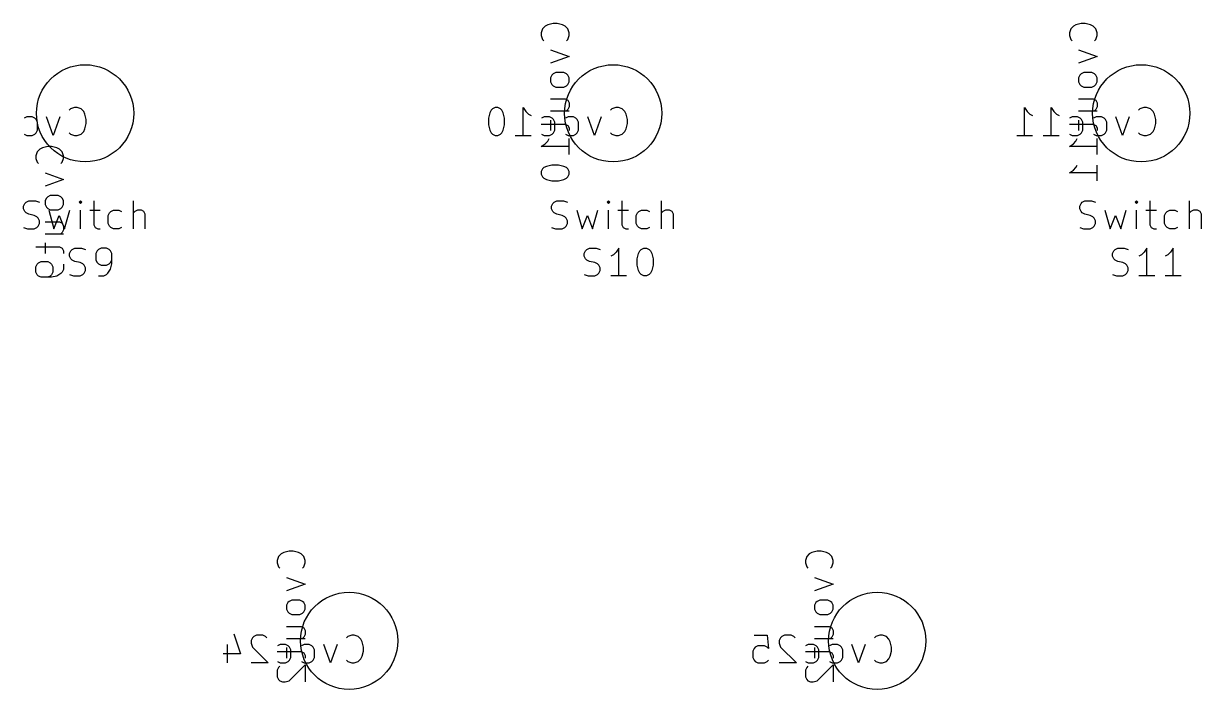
# Model space of a CAD drawing. Extents: x -8 to 301, y -173 to 11.
# Drawn here: x 168.79 to 211.17, y -25.25 to -1.27 of the extents above; entities that cross this region are included whole.
import ezdxf

# ---------------------------------------------------------------- set-up
doc = ezdxf.new("R2010")
doc.units = 0
doc.layers.add('BLACK', color=7, linetype='CONTINUOUS')

msp = doc.modelspace()

# ---------------------------------------------------------------- linework, layer by layer
at = {"layer": 'BLACK', "linetype": 'CONTINUOUS'}
for p, q in [((187.84339, -1.266665), (187.652914, -1.314284)), ((187.986247, -1.266665), (187.84339, -1.266665)), ((188.176723, -1.314284), (187.986247, -1.266665)), ((206.84339, -1.266665), (206.652914, -1.314284)), ((206.986247, -1.266665), (206.84339, -1.266665)), ((207.176723, -1.314284), (206.986247, -1.266665)), ((187.462438, -1.457141), (187.414819, -1.599998)), ((187.414819, -1.599998), (187.414819, -1.695236)), ((187.414819, -1.695236), (187.462438, -1.838093)), ((187.557676, -1.361903), (187.462438, -1.457141)), ((187.652914, -1.314284), (187.557676, -1.361903)), ((188.271961, -1.361903), (188.176723, -1.314284)), ((188.3672, -1.457141), (188.271961, -1.361903)), ((188.414819, -1.599998), (188.3672, -1.457141)), ((188.3672, -1.838093), (188.414819, -1.695236)), ((188.414819, -1.695236), (188.414819, -1.599998)), ((206.462438, -1.457141), (206.414819, -1.599998)), ((206.414819, -1.599998), (206.414819, -1.695236)), ((206.414819, -1.695236), (206.462438, -1.838093)), ((206.557676, -1.361903), (206.462438, -1.457141)), ((206.652914, -1.314284), (206.557676, -1.361903)), ((207.271961, -1.361903), (207.176723, -1.314284)), ((207.3672, -1.457141), (207.271961, -1.361903)), ((207.414819, -1.599998), (207.3672, -1.457141)), ((207.3672, -1.838093), (207.414819, -1.695236)), ((207.414819, -1.695236), (207.414819, -1.599998)), ((187.462438, -1.838093), (187.510057, -1.885712)), ((188.31958, -1.885712), (188.3672, -1.838093)), ((206.462438, -1.838093), (206.510057, -1.885712)), ((207.31958, -1.885712), (207.3672, -1.838093)), ((187.748152, -2.219046), (188.414819, -2.457141)), ((188.414819, -2.457141), (187.748152, -2.695236)), ((206.748152, -2.219046), (207.414819, -2.457141)), ((207.414819, -2.457141), (206.748152, -2.695236)), ((187.795771, -3.123808), (187.748152, -3.219046)), ((187.748152, -3.219046), (187.748152, -3.361903)), ((187.748152, -3.361903), (187.795771, -3.457141)), ((187.84339, -3.076189), (187.795771, -3.123808)), ((187.938628, -3.02857), (187.84339, -3.076189)), ((188.224342, -3.02857), (187.938628, -3.02857)), ((188.31958, -3.076189), (188.224342, -3.02857)), ((188.3672, -3.123808), (188.31958, -3.076189)), ((188.414819, -3.219046), (188.3672, -3.123808)), ((188.3672, -3.457141), (188.414819, -3.361903)), ((188.414819, -3.361903), (188.414819, -3.219046)), ((206.795771, -3.123808), (206.748152, -3.219046)), ((206.748152, -3.219046), (206.748152, -3.361903)), ((206.748152, -3.361903), (206.795771, -3.457141)), ((206.84339, -3.076189), (206.795771, -3.123808)), ((206.938628, -3.02857), (206.84339, -3.076189)), ((207.224342, -3.02857), (206.938628, -3.02857)), ((207.31958, -3.076189), (207.224342, -3.02857)), ((207.3672, -3.123808), (207.31958, -3.076189)), ((207.414819, -3.219046), (207.3672, -3.123808)), ((207.3672, -3.457141), (207.414819, -3.361903)), ((207.414819, -3.361903), (207.414819, -3.219046)), ((187.795771, -3.457141), (187.84339, -3.50476)), ((187.84339, -3.50476), (187.938628, -3.552379)), ((187.938628, -3.552379), (188.224342, -3.552379)), ((188.224342, -3.552379), (188.31958, -3.50476)), ((188.31958, -3.50476), (188.3672, -3.457141)), ((206.795771, -3.457141), (206.84339, -3.50476)), ((206.84339, -3.50476), (206.938628, -3.552379)), ((206.938628, -3.552379), (207.224342, -3.552379)), ((207.224342, -3.552379), (207.31958, -3.50476)), ((207.31958, -3.50476), (207.3672, -3.457141)), ((187.748152, -3.980951), (188.271961, -3.980951)), ((188.271961, -3.980951), (188.3672, -4.02857)), ((188.3672, -4.02857), (188.414819, -4.123808)), ((188.414819, -4.123808), (188.414819, -4.266665)), ((206.748152, -3.980951), (207.271961, -3.980951)), ((207.271961, -3.980951), (207.3672, -4.02857)), ((207.3672, -4.02857), (207.414819, -4.123808)), ((207.414819, -4.123808), (207.414819, -4.266665)), ((168.900952, -4.628152), (168.805714, -4.675771)), ((169.091428, -4.628152), (168.900952, -4.628152)), ((169.186666, -4.675771), (169.091428, -4.628152)), ((169.853333, -5.294819), (169.615238, -4.628152)), ((170.091428, -4.628152), (169.853333, -5.294819)), ((170.472381, -4.342438), (170.424762, -4.390057)), ((170.615238, -4.294819), (170.472381, -4.342438)), ((170.710476, -4.294819), (170.615238, -4.294819)), ((170.853333, -4.342438), (170.710476, -4.294819)), ((170.948571, -4.437676), (170.853333, -4.342438)), ((170.99619, -4.532914), (170.948571, -4.437676)), ((171.043809, -4.72339), (170.99619, -4.532914)), ((185.567618, -4.485295), (185.519999, -4.675771)), ((185.615237, -4.390057), (185.567618, -4.485295)), ((185.662856, -4.342438), (185.615237, -4.390057)), ((185.758094, -4.294819), (185.662856, -4.342438)), ((185.853332, -4.294819), (185.758094, -4.294819)), ((185.94857, -4.342438), (185.853332, -4.294819)), ((185.996189, -4.390057), (185.94857, -4.342438)), ((186.043808, -4.485295), (185.996189, -4.390057)), ((186.091427, -4.675771), (186.043808, -4.485295)), ((186.758094, -5.294819), (186.758094, -4.294819)), ((186.758094, -4.294819), (186.853332, -4.437676)), ((186.853332, -4.437676), (186.94857, -4.532914)), ((186.94857, -4.532914), (187.043808, -4.580533)), ((187.519999, -4.628152), (187.424761, -4.675771)), ((187.710475, -4.628152), (187.519999, -4.628152)), ((187.805713, -4.675771), (187.710475, -4.628152)), ((187.748152, -4.409522), (188.414819, -4.409522)), ((188.377142, -4.628152), (188.281904, -4.675771)), ((188.3672, -4.361903), (188.31958, -4.409522)), ((188.414819, -4.266665), (188.3672, -4.361903)), ((188.567618, -4.628152), (188.377142, -4.628152)), ((188.662856, -4.675771), (188.567618, -4.628152)), ((189.329523, -5.294819), (189.091428, -4.628152)), ((189.567618, -4.628152), (189.329523, -5.294819)), ((189.948571, -4.342438), (189.900952, -4.390057)), ((190.091428, -4.294819), (189.948571, -4.342438)), ((190.186666, -4.294819), (190.091428, -4.294819)), ((190.329523, -4.342438), (190.186666, -4.294819)), ((190.424761, -4.437676), (190.329523, -4.342438)), ((190.47238, -4.532914), (190.424761, -4.437676)), ((190.519999, -4.72339), (190.47238, -4.532914)), ((204.805713, -5.294819), (204.805713, -4.294819)), ((204.805713, -4.294819), (204.900951, -4.437676)), ((204.900951, -4.437676), (204.996189, -4.532914)), ((204.996189, -4.532914), (205.091427, -4.580533)), ((205.758094, -5.294819), (205.758094, -4.294819)), ((205.758094, -4.294819), (205.853332, -4.437676)), ((205.853332, -4.437676), (205.94857, -4.532914)), ((205.94857, -4.532914), (206.043808, -4.580533)), ((206.519999, -4.628152), (206.424761, -4.675771)), ((206.710475, -4.628152), (206.519999, -4.628152)), ((206.805713, -4.675771), (206.710475, -4.628152)), ((206.748152, -4.409522), (207.414819, -4.409522)), ((207.377142, -4.628152), (207.281904, -4.675771)), ((207.3672, -4.361903), (207.31958, -4.409522)), ((207.414819, -4.266665), (207.3672, -4.361903)), ((207.567618, -4.628152), (207.377142, -4.628152)), ((207.662856, -4.675771), (207.567618, -4.628152)), ((208.329523, -5.294819), (208.091428, -4.628152)), ((208.567618, -4.628152), (208.329523, -5.294819)), ((208.948571, -4.342438), (208.900952, -4.390057)), ((209.091428, -4.294819), (208.948571, -4.342438)), ((209.186666, -4.294819), (209.091428, -4.294819)), ((209.329523, -4.342438), (209.186666, -4.294819)), ((209.424761, -4.437676), (209.329523, -4.342438)), ((209.47238, -4.532914), (209.424761, -4.437676)), ((209.519999, -4.72339), (209.47238, -4.532914)), ((169.234285, -4.72339), (169.186666, -4.675771)), ((169.281904, -4.818628), (169.234285, -4.72339)), ((169.281904, -5.104342), (169.281904, -4.818628)), ((170.948571, -5.151961), (170.99619, -5.056723)), ((170.99619, -5.056723), (171.043809, -4.866247)), ((171.043809, -4.866247), (171.043809, -4.72339)), ((185.519999, -4.675771), (185.519999, -4.913866)), ((185.519999, -4.913866), (185.567618, -5.104342)), ((186.043808, -5.104342), (186.091427, -4.913866)), ((186.091427, -4.913866), (186.091427, -4.675771)), ((187.414819, -4.885713), (188.271961, -4.885713)), ((187.748152, -4.742856), (187.748152, -5.123808)), ((187.853332, -4.72339), (187.805713, -4.675771)), ((187.900951, -4.818628), (187.853332, -4.72339)), ((187.900951, -5.104342), (187.900951, -4.818628)), ((188.271961, -4.885713), (188.3672, -4.933332)), ((188.3672, -4.933332), (188.414819, -5.02857)), ((188.414819, -5.02857), (188.414819, -5.123808)), ((188.710475, -4.72339), (188.662856, -4.675771)), ((188.758094, -4.818628), (188.710475, -4.72339)), ((188.758094, -5.104342), (188.758094, -4.818628)), ((190.424761, -5.151961), (190.47238, -5.056723)), ((190.47238, -5.056723), (190.519999, -4.866247)), ((190.519999, -4.866247), (190.519999, -4.72339)), ((206.414819, -4.885713), (207.271961, -4.885713)), ((206.748152, -4.742856), (206.748152, -5.123808)), ((206.853332, -4.72339), (206.805713, -4.675771)), ((206.900951, -4.818628), (206.853332, -4.72339)), ((206.900951, -5.104342), (206.900951, -4.818628)), ((207.271961, -4.885713), (207.3672, -4.933332)), ((207.3672, -4.933332), (207.414819, -5.02857)), ((207.414819, -5.02857), (207.414819, -5.123808)), ((207.710475, -4.72339), (207.662856, -4.675771)), ((207.758094, -4.818628), (207.710475, -4.72339)), ((207.758094, -5.104342), (207.758094, -4.818628)), ((209.424761, -5.151961), (209.47238, -5.056723)), ((209.47238, -5.056723), (209.519999, -4.866247)), ((209.519999, -4.866247), (209.519999, -4.72339)), ((168.805714, -5.2472), (168.900952, -5.294819)), ((168.900952, -5.294819), (169.091428, -5.294819)), ((169.091428, -5.294819), (169.186666, -5.2472)), ((169.186666, -5.2472), (169.234285, -5.19958)), ((169.234285, -5.19958), (169.281904, -5.104342)), ((170.424762, -5.19958), (170.472381, -5.2472)), ((170.472381, -5.2472), (170.615238, -5.294819)), ((170.615238, -5.294819), (170.710476, -5.294819)), ((170.710476, -5.294819), (170.853333, -5.2472)), ((170.853333, -5.2472), (170.948571, -5.151961)), ((185.567618, -5.104342), (185.615237, -5.19958)), ((185.615237, -5.19958), (185.662856, -5.2472)), ((185.662856, -5.2472), (185.758094, -5.294819)), ((185.758094, -5.294819), (185.853332, -5.294819)), ((185.853332, -5.294819), (185.94857, -5.2472)), ((185.94857, -5.2472), (185.996189, -5.19958)), ((185.996189, -5.19958), (186.043808, -5.104342)), ((186.47238, -5.294819), (187.043808, -5.294819)), ((187.424761, -5.2472), (187.519999, -5.294819)), ((187.519999, -5.294819), (187.710475, -5.294819)), ((187.557676, -5.599999), (187.652914, -5.504761)), ((187.652914, -5.504761), (187.700533, -5.409523)), ((187.710475, -5.294819), (187.805713, -5.2472)), ((187.805713, -5.2472), (187.853332, -5.19958)), ((187.853332, -5.19958), (187.900951, -5.104342)), ((188.281904, -5.2472), (188.377142, -5.294819)), ((188.377142, -5.294819), (188.567618, -5.294819)), ((188.414819, -5.980951), (188.414819, -5.409523)), ((188.567618, -5.294819), (188.662856, -5.2472)), ((188.662856, -5.2472), (188.710475, -5.19958)), ((188.710475, -5.19958), (188.758094, -5.104342)), ((189.900952, -5.19958), (189.948571, -5.2472)), ((189.948571, -5.2472), (190.091428, -5.294819)), ((190.091428, -5.294819), (190.186666, -5.294819)), ((190.186666, -5.294819), (190.329523, -5.2472)), ((190.329523, -5.2472), (190.424761, -5.151961)), ((204.519999, -5.294819), (205.091427, -5.294819)), ((205.47238, -5.294819), (206.043808, -5.294819)), ((206.424761, -5.2472), (206.519999, -5.294819)), ((206.519999, -5.294819), (206.710475, -5.294819)), ((206.557676, -5.599999), (206.652914, -5.504761)), ((206.652914, -5.504761), (206.700533, -5.409523)), ((206.710475, -5.294819), (206.805713, -5.2472)), ((206.805713, -5.2472), (206.853332, -5.19958)), ((206.853332, -5.19958), (206.900951, -5.104342)), ((207.281904, -5.2472), (207.377142, -5.294819)), ((207.377142, -5.294819), (207.567618, -5.294819)), ((207.414819, -5.980951), (207.414819, -5.409523)), ((207.567618, -5.294819), (207.662856, -5.2472)), ((207.662856, -5.2472), (207.710475, -5.19958)), ((207.710475, -5.19958), (207.758094, -5.104342)), ((208.900952, -5.19958), (208.948571, -5.2472)), ((208.948571, -5.2472), (209.091428, -5.294819)), ((209.091428, -5.294819), (209.186666, -5.294819)), ((209.186666, -5.294819), (209.329523, -5.2472)), ((209.329523, -5.2472), (209.424761, -5.151961)), ((169.272438, -5.883332), (169.224819, -6.026189)), ((169.367676, -5.788094), (169.272438, -5.883332)), ((169.462914, -5.740475), (169.367676, -5.788094)), ((169.65339, -5.692856), (169.462914, -5.740475)), ((169.796247, -5.692856), (169.65339, -5.692856)), ((169.986723, -5.740475), (169.796247, -5.692856)), ((170.081961, -5.788094), (169.986723, -5.740475)), ((170.1772, -5.883332), (170.081961, -5.788094)), ((170.224819, -6.026189), (170.1772, -5.883332)), ((187.414819, -5.695237), (187.557676, -5.599999)), ((188.414819, -5.695237), (187.414819, -5.695237)), ((206.414819, -5.695237), (206.557676, -5.599999)), ((207.414819, -5.695237), (206.414819, -5.695237)), ((169.224819, -6.026189), (169.224819, -6.121427)), ((169.224819, -6.121427), (169.272438, -6.264284)), ((169.272438, -6.264284), (169.320057, -6.311903)), ((170.12958, -6.311903), (170.1772, -6.264284)), ((170.1772, -6.264284), (170.224819, -6.121427)), ((170.224819, -6.121427), (170.224819, -6.026189)), ((169.558152, -6.645237), (170.224819, -6.883332)), ((187.462438, -6.504761), (187.414819, -6.599999)), ((187.414819, -6.599999), (187.414819, -6.695237)), ((187.414819, -6.695237), (187.462438, -6.790475)), ((187.510057, -6.457142), (187.462438, -6.504761)), ((187.605295, -6.409523), (187.510057, -6.457142)), ((187.795771, -6.361904), (187.605295, -6.409523)), ((188.033866, -6.361904), (187.795771, -6.361904)), ((188.224342, -6.409523), (188.033866, -6.361904)), ((188.31958, -6.457142), (188.224342, -6.409523)), ((188.3672, -6.504761), (188.31958, -6.457142)), ((188.414819, -6.599999), (188.3672, -6.504761)), ((188.3672, -6.790475), (188.414819, -6.695237)), ((188.414819, -6.695237), (188.414819, -6.599999)), ((206.414819, -6.647618), (206.557676, -6.55238)), ((207.414819, -6.647618), (206.414819, -6.647618)), ((206.557676, -6.55238), (206.652914, -6.457142)), ((206.652914, -6.457142), (206.700533, -6.361904)), ((207.414819, -6.933332), (207.414819, -6.361904)), ((170.224819, -6.883332), (169.558152, -7.121427)), ((187.462438, -6.790475), (187.510057, -6.838094)), ((187.510057, -6.838094), (187.605295, -6.885713)), ((187.605295, -6.885713), (187.795771, -6.933332)), ((187.795771, -6.933332), (188.033866, -6.933332)), ((188.033866, -6.933332), (188.224342, -6.885713)), ((188.224342, -6.885713), (188.31958, -6.838094)), ((188.31958, -6.838094), (188.3672, -6.790475)), ((169.605771, -7.549999), (169.558152, -7.645237)), ((169.65339, -7.50238), (169.605771, -7.549999)), ((169.748628, -7.454761), (169.65339, -7.50238)), ((170.034342, -7.454761), (169.748628, -7.454761)), ((170.12958, -7.50238), (170.034342, -7.454761)), ((170.1772, -7.549999), (170.12958, -7.50238)), ((170.224819, -7.645237), (170.1772, -7.549999)), ((168.785714, -7.845295), (168.833333, -7.750057)), ((168.785714, -7.940533), (168.785714, -7.845295)), ((168.833333, -8.035771), (168.785714, -7.940533)), ((168.833333, -7.750057), (168.880952, -7.702438)), ((168.880952, -8.08339), (168.833333, -8.035771)), ((168.880952, -7.702438), (168.97619, -7.654819)), ((168.97619, -7.654819), (169.214285, -7.654819)), ((169.214285, -7.654819), (169.357142, -7.702438)), ((169.558152, -7.645237), (169.558152, -7.788094)), ((169.558152, -7.788094), (169.605771, -7.883332)), ((169.605771, -7.883332), (169.65339, -7.930951)), ((169.65339, -7.930951), (169.748628, -7.97857)), ((169.690476, -7.988152), (169.880952, -8.654819)), ((169.748628, -7.97857), (170.034342, -7.97857)), ((170.034342, -7.97857), (170.12958, -7.930951)), ((170.12958, -7.930951), (170.1772, -7.883332)), ((170.1772, -7.883332), (170.224819, -7.788094)), ((170.224819, -7.788094), (170.224819, -7.645237)), ((170.261904, -8.654819), (170.45238, -7.988152)), ((170.833333, -7.654819), (170.785714, -7.702438)), ((170.785714, -7.702438), (170.833333, -7.750057)), ((170.880952, -7.702438), (170.833333, -7.654819)), ((170.833333, -7.654819), (170.833333, -7.750057)), ((170.833333, -7.750057), (170.880952, -7.702438)), ((170.833333, -8.654819), (170.833333, -7.988152)), ((171.166666, -7.988152), (171.547618, -7.988152)), ((171.309523, -7.654819), (171.309523, -8.511961)), ((171.880952, -8.08339), (171.928571, -8.035771)), ((171.928571, -8.035771), (172.023809, -7.988152)), ((172.023809, -7.988152), (172.214285, -7.988152)), ((172.214285, -7.988152), (172.309523, -8.035771)), ((172.738095, -8.654819), (172.738095, -7.654819)), ((172.785714, -8.035771), (172.738095, -8.08339)), ((172.880952, -7.988152), (172.785714, -8.035771)), ((173.023809, -7.988152), (172.880952, -7.988152)), ((173.119047, -8.035771), (173.023809, -7.988152)), ((173.166666, -8.131009), (173.119047, -8.035771)), ((187.785714, -7.845295), (187.833333, -7.750057)), ((187.785714, -7.940533), (187.785714, -7.845295)), ((187.833333, -8.035771), (187.785714, -7.940533)), ((187.833333, -7.750057), (187.880952, -7.702438)), ((187.880952, -8.08339), (187.833333, -8.035771)), ((187.880952, -7.702438), (187.97619, -7.654819)), ((187.97619, -7.654819), (188.214285, -7.654819)), ((188.214285, -7.654819), (188.357142, -7.702438)), ((188.690476, -7.988152), (188.880952, -8.654819)), ((189.261904, -8.654819), (189.45238, -7.988152)), ((189.833333, -7.654819), (189.785714, -7.702438)), ((189.785714, -7.702438), (189.833333, -7.750057)), ((189.880952, -7.702438), (189.833333, -7.654819)), ((189.833333, -7.654819), (189.833333, -7.750057)), ((189.833333, -7.750057), (189.880952, -7.702438)), ((189.833333, -8.654819), (189.833333, -7.988152)), ((190.166666, -7.988152), (190.547618, -7.988152)), ((190.309523, -7.654819), (190.309523, -8.511961)), ((190.880952, -8.08339), (190.928571, -8.035771)), ((190.928571, -8.035771), (191.023809, -7.988152)), ((191.023809, -7.988152), (191.214285, -7.988152)), ((191.214285, -7.988152), (191.309523, -8.035771)), ((191.738095, -8.654819), (191.738095, -7.654819)), ((191.785714, -8.035771), (191.738095, -8.08339)), ((191.880952, -7.988152), (191.785714, -8.035771)), ((192.023809, -7.988152), (191.880952, -7.988152)), ((192.119047, -8.035771), (192.023809, -7.988152)), ((192.166666, -8.131009), (192.119047, -8.035771)), ((206.785714, -7.845295), (206.833333, -7.750057)), ((206.785714, -7.940533), (206.785714, -7.845295)), ((206.833333, -8.035771), (206.785714, -7.940533)), ((206.833333, -7.750057), (206.880952, -7.702438)), ((206.880952, -8.08339), (206.833333, -8.035771)), ((206.880952, -7.702438), (206.97619, -7.654819)), ((206.97619, -7.654819), (207.214285, -7.654819)), ((207.214285, -7.654819), (207.357142, -7.702438)), ((207.690476, -7.988152), (207.880952, -8.654819)), ((208.261904, -8.654819), (208.45238, -7.988152)), ((208.833333, -7.654819), (208.785714, -7.702438)), ((208.785714, -7.702438), (208.833333, -7.750057)), ((208.880952, -7.702438), (208.833333, -7.654819)), ((208.833333, -7.654819), (208.833333, -7.750057)), ((208.833333, -7.750057), (208.880952, -7.702438)), ((208.833333, -8.654819), (208.833333, -7.988152)), ((209.166666, -7.988152), (209.547618, -7.988152)), ((209.309523, -7.654819), (209.309523, -8.511961)), ((209.880952, -8.08339), (209.928571, -8.035771)), ((209.928571, -8.035771), (210.023809, -7.988152)), ((210.023809, -7.988152), (210.214285, -7.988152)), ((210.214285, -7.988152), (210.309523, -8.035771)), ((210.738095, -8.654819), (210.738095, -7.654819)), ((210.785714, -8.035771), (210.738095, -8.08339)), ((210.880952, -7.988152), (210.785714, -8.035771)), ((211.023809, -7.988152), (210.880952, -7.988152)), ((211.119047, -8.035771), (211.023809, -7.988152)), ((211.166666, -8.131009), (211.119047, -8.035771)), ((168.97619, -8.131009), (168.880952, -8.08339)), ((169.166666, -8.178628), (168.97619, -8.131009)), ((169.261904, -8.226247), (169.166666, -8.178628)), ((169.309523, -8.273866), (169.261904, -8.226247)), ((169.357142, -8.369104), (169.309523, -8.273866)), ((169.309523, -8.55958), (169.357142, -8.464342)), ((169.357142, -8.464342), (169.357142, -8.369104)), ((169.558152, -8.407142), (170.081961, -8.407142)), ((169.880952, -8.654819), (170.071428, -8.178628)), ((170.071428, -8.178628), (170.261904, -8.654819)), ((170.081961, -8.407142), (170.1772, -8.454761)), ((170.1772, -8.454761), (170.224819, -8.549999)), ((171.833333, -8.178628), (171.880952, -8.08339)), ((171.833333, -8.464342), (171.833333, -8.178628)), ((171.880952, -8.55958), (171.833333, -8.464342)), ((173.166666, -8.654819), (173.166666, -8.131009)), ((187.97619, -8.131009), (187.880952, -8.08339)), ((188.166666, -8.178628), (187.97619, -8.131009)), ((188.261904, -8.226247), (188.166666, -8.178628)), ((188.309523, -8.273866), (188.261904, -8.226247)), ((188.357142, -8.369104), (188.309523, -8.273866)), ((188.309523, -8.55958), (188.357142, -8.464342)), ((188.357142, -8.464342), (188.357142, -8.369104)), ((188.880952, -8.654819), (189.071428, -8.178628)), ((189.071428, -8.178628), (189.261904, -8.654819)), ((190.833333, -8.178628), (190.880952, -8.08339)), ((190.833333, -8.464342), (190.833333, -8.178628)), ((190.880952, -8.55958), (190.833333, -8.464342)), ((192.166666, -8.654819), (192.166666, -8.131009)), ((206.97619, -8.131009), (206.880952, -8.08339)), ((207.166666, -8.178628), (206.97619, -8.131009)), ((207.261904, -8.226247), (207.166666, -8.178628)), ((207.309523, -8.273866), (207.261904, -8.226247)), ((207.357142, -8.369104), (207.309523, -8.273866)), ((207.309523, -8.55958), (207.357142, -8.464342)), ((207.357142, -8.464342), (207.357142, -8.369104)), ((207.880952, -8.654819), (208.071428, -8.178628)), ((208.071428, -8.178628), (208.261904, -8.654819)), ((209.833333, -8.178628), (209.880952, -8.08339)), ((209.833333, -8.464342), (209.833333, -8.178628)), ((209.880952, -8.55958), (209.833333, -8.464342)), ((211.166666, -8.654819), (211.166666, -8.131009)), ((168.785714, -8.6072), (168.928571, -8.654819)), ((168.928571, -8.654819), (169.166666, -8.654819)), ((169.166666, -8.654819), (169.261904, -8.6072)), ((169.261904, -8.6072), (169.309523, -8.55958)), ((169.558152, -8.835713), (170.224819, -8.835713)), ((170.1772, -8.788094), (170.12958, -8.835713)), ((170.224819, -8.692856), (170.1772, -8.788094)), ((170.224819, -8.549999), (170.224819, -8.692856)), ((171.309523, -8.511961), (171.357142, -8.6072)), ((171.357142, -8.6072), (171.45238, -8.654819)), ((171.45238, -8.654819), (171.547618, -8.654819)), ((171.928571, -8.6072), (171.880952, -8.55958)), ((172.023809, -8.654819), (171.928571, -8.6072)), ((172.214285, -8.654819), (172.023809, -8.654819)), ((172.309523, -8.6072), (172.214285, -8.654819)), ((187.785714, -8.6072), (187.928571, -8.654819)), ((187.928571, -8.654819), (188.166666, -8.654819)), ((188.166666, -8.654819), (188.261904, -8.6072)), ((188.261904, -8.6072), (188.309523, -8.55958)), ((190.309523, -8.511961), (190.357142, -8.6072)), ((190.357142, -8.6072), (190.45238, -8.654819)), ((190.45238, -8.654819), (190.547618, -8.654819)), ((190.928571, -8.6072), (190.880952, -8.55958)), ((191.023809, -8.654819), (190.928571, -8.6072)), ((191.214285, -8.654819), (191.023809, -8.654819)), ((191.309523, -8.6072), (191.214285, -8.654819)), ((206.785714, -8.6072), (206.928571, -8.654819)), ((206.928571, -8.654819), (207.166666, -8.654819)), ((207.166666, -8.654819), (207.261904, -8.6072)), ((207.261904, -8.6072), (207.309523, -8.55958)), ((209.309523, -8.511961), (209.357142, -8.6072)), ((209.357142, -8.6072), (209.45238, -8.654819)), ((209.45238, -8.654819), (209.547618, -8.654819)), ((209.928571, -8.6072), (209.880952, -8.55958)), ((210.023809, -8.654819), (209.928571, -8.6072)), ((210.214285, -8.654819), (210.023809, -8.654819)), ((210.309523, -8.6072), (210.214285, -8.654819)), ((169.224819, -9.311904), (170.081961, -9.311904)), ((169.558152, -9.169047), (169.558152, -9.549999)), ((170.081961, -9.311904), (170.1772, -9.359523)), ((170.1772, -9.359523), (170.224819, -9.454761)), ((170.224819, -9.454761), (170.224819, -9.549999)), ((170.438095, -9.545295), (170.485714, -9.450057)), ((170.438095, -9.640533), (170.438095, -9.545295)), ((170.485714, -9.735771), (170.438095, -9.640533)), ((170.485714, -9.450057), (170.533333, -9.402438)), ((170.533333, -9.78339), (170.485714, -9.735771)), ((170.533333, -9.402438), (170.628571, -9.354819)), ((170.628571, -9.354819), (170.866666, -9.354819)), ((170.866666, -9.354819), (171.009523, -9.402438)), ((171.438095, -9.450057), (171.390476, -9.545295)), ((171.390476, -9.545295), (171.390476, -9.78339)), ((171.485714, -9.402438), (171.438095, -9.450057)), ((171.580952, -9.354819), (171.485714, -9.402438)), ((171.771428, -9.354819), (171.580952, -9.354819)), ((171.866666, -9.402438), (171.771428, -9.354819)), ((171.914285, -9.450057), (171.866666, -9.402438)), ((171.961904, -9.545295), (171.914285, -9.450057)), ((171.961904, -9.926247), (171.961904, -9.545295)), ((188.961905, -9.545295), (189.009524, -9.450057)), ((188.961905, -9.640533), (188.961905, -9.545295)), ((189.009524, -9.735771), (188.961905, -9.640533)), ((189.009524, -9.450057), (189.057143, -9.402438)), ((189.057143, -9.78339), (189.009524, -9.735771)), ((189.057143, -9.402438), (189.152381, -9.354819)), ((189.152381, -9.354819), (189.390476, -9.354819)), ((189.390476, -9.354819), (189.533333, -9.402438)), ((190.009524, -9.592914), (189.914286, -9.640533)), ((190.104762, -9.497676), (190.009524, -9.592914)), ((190.2, -9.354819), (190.104762, -9.497676)), ((190.2, -10.354819), (190.2, -9.354819)), ((190.866667, -9.735771), (190.914286, -9.545295)), ((190.866667, -9.973866), (190.866667, -9.735771)), ((190.914286, -9.545295), (190.961905, -9.450057)), ((190.961905, -9.450057), (191.009524, -9.402438)), ((191.009524, -9.402438), (191.104762, -9.354819)), ((191.104762, -9.354819), (191.2, -9.354819)), ((191.2, -9.354819), (191.295238, -9.402438)), ((191.295238, -9.402438), (191.342857, -9.450057)), ((191.342857, -9.450057), (191.390476, -9.545295)), ((191.390476, -9.545295), (191.438095, -9.735771)), ((191.438095, -9.735771), (191.438095, -9.973866)), ((207.961905, -9.545295), (208.009524, -9.450057)), ((207.961905, -9.640533), (207.961905, -9.545295)), ((208.009524, -9.735771), (207.961905, -9.640533)), ((208.009524, -9.450057), (208.057143, -9.402438)), ((208.057143, -9.78339), (208.009524, -9.735771)), ((208.057143, -9.402438), (208.152381, -9.354819)), ((208.152381, -9.354819), (208.390476, -9.354819)), ((208.390476, -9.354819), (208.533333, -9.402438)), ((209.009524, -9.592914), (208.914286, -9.640533)), ((209.104762, -9.497676), (209.009524, -9.592914)), ((209.2, -9.354819), (209.104762, -9.497676)), ((209.2, -10.354819), (209.2, -9.354819)), ((209.961905, -9.592914), (209.866667, -9.640533)), ((210.057143, -9.497676), (209.961905, -9.592914)), ((210.152381, -9.354819), (210.057143, -9.497676)), ((210.152381, -10.354819), (210.152381, -9.354819)), ((169.224819, -10.02619), (169.272438, -9.930952)), ((169.224819, -10.216666), (169.224819, -10.02619)), ((169.272438, -9.930952), (169.320057, -9.883333)), ((169.320057, -9.883333), (169.415295, -9.835714)), ((169.415295, -9.835714), (169.65339, -9.835714)), ((169.65339, -9.835714), (169.748628, -9.883333)), ((169.748628, -9.883333), (169.796247, -9.930952)), ((169.796247, -9.930952), (169.843866, -10.02619)), ((169.843866, -10.02619), (169.843866, -10.216666)), ((170.224819, -10.121428), (170.1772, -10.216666)), ((170.224819, -9.930952), (170.224819, -10.121428)), ((170.628571, -9.831009), (170.533333, -9.78339)), ((170.819047, -9.878628), (170.628571, -9.831009)), ((170.914285, -9.926247), (170.819047, -9.878628)), ((170.961904, -9.973866), (170.914285, -9.926247)), ((171.009523, -10.069104), (170.961904, -9.973866)), ((170.961904, -10.25958), (171.009523, -10.164342)), ((171.009523, -10.164342), (171.009523, -10.069104)), ((171.390476, -9.78339), (171.438095, -9.878628)), ((171.438095, -9.878628), (171.485714, -9.926247)), ((171.485714, -9.926247), (171.580952, -9.973866)), ((171.580952, -9.973866), (171.771428, -9.973866)), ((171.771428, -9.973866), (171.866666, -9.926247)), ((171.819047, -10.25958), (171.914285, -10.116723)), ((171.866666, -9.926247), (171.914285, -9.878628)), ((171.914285, -9.878628), (171.961904, -9.78339)), ((171.914285, -10.116723), (171.961904, -9.926247)), ((189.152381, -9.831009), (189.057143, -9.78339)), ((189.342857, -9.878628), (189.152381, -9.831009)), ((189.438095, -9.926247), (189.342857, -9.878628)), ((189.485714, -9.973866), (189.438095, -9.926247)), ((189.533333, -10.069104), (189.485714, -9.973866)), ((189.485714, -10.25958), (189.533333, -10.164342)), ((189.533333, -10.164342), (189.533333, -10.069104)), ((190.914286, -10.164342), (190.866667, -9.973866)), ((190.961905, -10.25958), (190.914286, -10.164342)), ((191.390476, -10.164342), (191.342857, -10.25958)), ((191.438095, -9.973866), (191.390476, -10.164342)), ((208.152381, -9.831009), (208.057143, -9.78339)), ((208.342857, -9.878628), (208.152381, -9.831009)), ((208.438095, -9.926247), (208.342857, -9.878628)), ((208.485714, -9.973866), (208.438095, -9.926247)), ((208.533333, -10.069104), (208.485714, -9.973866)), ((208.485714, -10.25958), (208.533333, -10.164342)), ((208.533333, -10.164342), (208.533333, -10.069104)), ((169.272438, -10.311904), (169.224819, -10.216666)), ((169.320057, -10.359523), (169.272438, -10.311904)), ((169.415295, -10.407142), (169.320057, -10.359523)), ((169.796247, -10.407142), (169.415295, -10.407142)), ((169.748628, -10.359523), (169.65339, -10.407142)), ((169.796247, -10.311904), (169.748628, -10.359523)), ((169.843866, -10.216666), (169.796247, -10.311904)), ((169.986723, -10.359523), (169.796247, -10.407142)), ((170.12958, -10.264285), (169.986723, -10.359523)), ((170.1772, -10.216666), (170.12958, -10.264285)), ((170.438095, -10.3072), (170.580952, -10.354819)), ((170.580952, -10.354819), (170.819047, -10.354819)), ((170.819047, -10.354819), (170.914285, -10.3072)), ((170.914285, -10.3072), (170.961904, -10.25958)), ((171.485714, -10.354819), (171.67619, -10.354819)), ((171.67619, -10.354819), (171.771428, -10.3072)), ((171.771428, -10.3072), (171.819047, -10.25958)), ((188.961905, -10.3072), (189.104762, -10.354819)), ((189.104762, -10.354819), (189.342857, -10.354819)), ((189.342857, -10.354819), (189.438095, -10.3072)), ((189.438095, -10.3072), (189.485714, -10.25958)), ((190.485714, -10.354819), (189.914286, -10.354819)), ((191.009524, -10.3072), (190.961905, -10.25958)), ((191.104762, -10.354819), (191.009524, -10.3072)), ((191.2, -10.354819), (191.104762, -10.354819)), ((191.295238, -10.3072), (191.2, -10.354819)), ((191.342857, -10.25958), (191.295238, -10.3072)), ((207.961905, -10.3072), (208.104762, -10.354819)), ((208.104762, -10.354819), (208.342857, -10.354819)), ((208.342857, -10.354819), (208.438095, -10.3072)), ((208.438095, -10.3072), (208.485714, -10.25958)), ((209.485714, -10.354819), (208.914286, -10.354819)), ((210.438095, -10.354819), (209.866667, -10.354819)), ((178.152914, -20.314284), (178.057676, -20.361903)), ((178.34339, -20.266665), (178.152914, -20.314284)), ((178.486247, -20.266665), (178.34339, -20.266665)), ((178.676723, -20.314284), (178.486247, -20.266665)), ((178.771961, -20.361903), (178.676723, -20.314284)), ((197.152914, -20.314284), (197.057676, -20.361903)), ((197.34339, -20.266665), (197.152914, -20.314284)), ((197.486247, -20.266665), (197.34339, -20.266665)), ((197.676723, -20.314284), (197.486247, -20.266665)), ((197.771961, -20.361903), (197.676723, -20.314284)), ((177.962438, -20.457141), (177.914819, -20.599998)), ((177.914819, -20.599998), (177.914819, -20.695236)), ((177.914819, -20.695236), (177.962438, -20.838093)), ((178.057676, -20.361903), (177.962438, -20.457141)), ((178.8672, -20.457141), (178.771961, -20.361903)), ((178.914819, -20.599998), (178.8672, -20.457141)), ((178.8672, -20.838093), (178.914819, -20.695236)), ((178.914819, -20.695236), (178.914819, -20.599998)), ((196.962438, -20.457141), (196.914819, -20.599998)), ((196.914819, -20.599998), (196.914819, -20.695236)), ((196.914819, -20.695236), (196.962438, -20.838093)), ((197.057676, -20.361903), (196.962438, -20.457141)), ((197.8672, -20.457141), (197.771961, -20.361903)), ((197.914819, -20.599998), (197.8672, -20.457141)), ((197.8672, -20.838093), (197.914819, -20.695236)), ((197.914819, -20.695236), (197.914819, -20.599998)), ((177.962438, -20.838093), (178.010057, -20.885712)), ((178.81958, -20.885712), (178.8672, -20.838093)), ((196.962438, -20.838093), (197.010057, -20.885712)), ((197.81958, -20.885712), (197.8672, -20.838093)), ((178.248152, -21.219046), (178.914819, -21.457141)), ((178.914819, -21.457141), (178.248152, -21.695236)), ((197.248152, -21.219046), (197.914819, -21.457141)), ((197.914819, -21.457141), (197.248152, -21.695236)), ((178.438628, -22.02857), (178.34339, -22.076189)), ((178.724342, -22.02857), (178.438628, -22.02857)), ((178.81958, -22.076189), (178.724342, -22.02857)), ((197.438628, -22.02857), (197.34339, -22.076189)), ((197.724342, -22.02857), (197.438628, -22.02857)), ((197.81958, -22.076189), (197.724342, -22.02857)), ((178.295771, -22.123808), (178.248152, -22.219046)), ((178.248152, -22.219046), (178.248152, -22.361903)), ((178.248152, -22.361903), (178.295771, -22.457141)), ((178.34339, -22.076189), (178.295771, -22.123808)), ((178.295771, -22.457141), (178.34339, -22.50476)), ((178.8672, -22.123808), (178.81958, -22.076189)), ((178.81958, -22.50476), (178.8672, -22.457141)), ((178.914819, -22.219046), (178.8672, -22.123808)), ((178.8672, -22.457141), (178.914819, -22.361903)), ((178.914819, -22.361903), (178.914819, -22.219046)), ((197.295771, -22.123808), (197.248152, -22.219046)), ((197.248152, -22.219046), (197.248152, -22.361903)), ((197.248152, -22.361903), (197.295771, -22.457141)), ((197.34339, -22.076189), (197.295771, -22.123808)), ((197.295771, -22.457141), (197.34339, -22.50476)), ((197.8672, -22.123808), (197.81958, -22.076189)), ((197.81958, -22.50476), (197.8672, -22.457141)), ((197.914819, -22.219046), (197.8672, -22.123808)), ((197.8672, -22.457141), (197.914819, -22.361903)), ((197.914819, -22.361903), (197.914819, -22.219046)), ((178.34339, -22.50476), (178.438628, -22.552379)), ((178.438628, -22.552379), (178.724342, -22.552379)), ((178.724342, -22.552379), (178.81958, -22.50476)), ((197.34339, -22.50476), (197.438628, -22.552379)), ((197.438628, -22.552379), (197.724342, -22.552379)), ((197.724342, -22.552379), (197.81958, -22.50476)), ((176.353332, -23.2472), (176.591427, -23.961485)), ((177.162856, -23.294819), (177.067618, -23.342438)), ((177.400951, -23.294819), (177.162856, -23.294819)), ((177.496189, -23.342438), (177.400951, -23.294819)), ((178.248152, -22.980951), (178.771961, -22.980951)), ((178.771961, -22.980951), (178.8672, -23.02857)), ((178.8672, -23.02857), (178.914819, -23.123808)), ((178.914819, -23.266665), (178.8672, -23.361903)), ((178.914819, -23.123808), (178.914819, -23.266665)), ((180.591428, -23.294819), (180.448571, -23.342438)), ((180.686666, -23.294819), (180.591428, -23.294819)), ((180.829523, -23.342438), (180.686666, -23.294819)), ((195.067618, -23.294819), (195.543808, -23.294819)), ((195.543808, -23.294819), (195.591427, -23.771009)), ((196.162856, -23.294819), (196.067618, -23.342438)), ((196.400951, -23.294819), (196.162856, -23.294819)), ((196.496189, -23.342438), (196.400951, -23.294819)), ((197.248152, -22.980951), (197.771961, -22.980951)), ((197.771961, -22.980951), (197.8672, -23.02857)), ((197.8672, -23.02857), (197.914819, -23.123808)), ((197.914819, -23.266665), (197.8672, -23.361903)), ((197.914819, -23.123808), (197.914819, -23.266665)), ((199.591428, -23.294819), (199.448571, -23.342438)), ((199.686666, -23.294819), (199.591428, -23.294819)), ((199.829523, -23.342438), (199.686666, -23.294819)), ((176.115237, -23.628152), (176.115237, -24.294819)), ((177.019999, -23.390057), (176.97238, -23.485295)), ((176.97238, -23.485295), (176.97238, -23.580533)), ((176.97238, -23.580533), (177.019999, -23.72339)), ((177.067618, -23.342438), (177.019999, -23.390057)), ((177.019999, -23.72339), (177.591427, -24.294819)), ((177.543808, -23.390057), (177.496189, -23.342438)), ((178.019999, -23.628152), (177.924761, -23.675771)), ((178.210475, -23.628152), (178.019999, -23.628152)), ((178.305713, -23.675771), (178.210475, -23.628152)), ((178.248152, -23.409522), (178.914819, -23.409522)), ((178.353332, -23.72339), (178.305713, -23.675771)), ((178.400951, -23.818628), (178.353332, -23.72339)), ((178.877142, -23.628152), (178.781904, -23.675771)), ((178.8672, -23.361903), (178.81958, -23.409522)), ((179.067618, -23.628152), (178.877142, -23.628152)), ((179.162856, -23.675771), (179.067618, -23.628152)), ((179.210475, -23.72339), (179.162856, -23.675771)), ((179.258094, -23.818628), (179.210475, -23.72339)), ((179.829523, -24.294819), (179.591428, -23.628152)), ((180.067618, -23.628152), (179.829523, -24.294819)), ((180.448571, -23.342438), (180.400952, -23.390057)), ((180.924761, -23.437676), (180.829523, -23.342438)), ((180.97238, -23.532914), (180.924761, -23.437676)), ((181.019999, -23.72339), (180.97238, -23.532914)), ((181.019999, -23.866247), (181.019999, -23.72339)), ((195.115237, -23.72339), (195.067618, -23.771009)), ((195.210475, -23.675771), (195.115237, -23.72339)), ((195.44857, -23.675771), (195.210475, -23.675771)), ((195.543808, -23.72339), (195.44857, -23.675771)), ((195.591427, -23.771009), (195.543808, -23.72339)), ((196.019999, -23.390057), (195.97238, -23.485295)), ((195.97238, -23.485295), (195.97238, -23.580533)), ((195.97238, -23.580533), (196.019999, -23.72339)), ((196.067618, -23.342438), (196.019999, -23.390057)), ((196.019999, -23.72339), (196.591427, -24.294819)), ((196.543808, -23.390057), (196.496189, -23.342438)), ((197.019999, -23.628152), (196.924761, -23.675771)), ((197.210475, -23.628152), (197.019999, -23.628152)), ((197.305713, -23.675771), (197.210475, -23.628152)), ((197.248152, -23.409522), (197.914819, -23.409522)), ((197.353332, -23.72339), (197.305713, -23.675771)), ((197.400951, -23.818628), (197.353332, -23.72339)), ((197.877142, -23.628152), (197.781904, -23.675771)), ((197.8672, -23.361903), (197.81958, -23.409522)), ((198.067618, -23.628152), (197.877142, -23.628152)), ((198.162856, -23.675771), (198.067618, -23.628152)), ((198.210475, -23.72339), (198.162856, -23.675771)), ((198.258094, -23.818628), (198.210475, -23.72339)), ((198.829523, -24.294819), (198.591428, -23.628152)), ((199.067618, -23.628152), (198.829523, -24.294819)), ((199.448571, -23.342438), (199.400952, -23.390057)), ((199.924761, -23.437676), (199.829523, -23.342438)), ((199.97238, -23.532914), (199.924761, -23.437676)), ((200.019999, -23.72339), (199.97238, -23.532914)), ((200.019999, -23.866247), (200.019999, -23.72339)), ((176.591427, -23.961485), (175.97238, -23.961485)), ((177.914819, -23.885713), (178.771961, -23.885713)), ((178.248152, -23.742856), (178.248152, -24.123808)), ((178.353332, -24.19958), (178.400951, -24.104342)), ((178.400951, -24.104342), (178.400951, -23.818628)), ((178.771961, -23.885713), (178.8672, -23.933332)), ((178.8672, -23.933332), (178.914819, -24.02857)), ((178.914819, -24.02857), (178.914819, -24.123808)), ((179.210475, -24.19958), (179.258094, -24.104342)), ((179.258094, -24.104342), (179.258094, -23.818628)), ((180.829523, -24.2472), (180.924761, -24.151961)), ((180.924761, -24.151961), (180.97238, -24.056723)), ((180.97238, -24.056723), (181.019999, -23.866247)), ((195.067618, -23.771009), (195.019999, -23.866247)), ((195.019999, -23.866247), (195.019999, -24.104342)), ((195.019999, -24.104342), (195.067618, -24.19958)), ((196.914819, -23.885713), (197.771961, -23.885713)), ((197.248152, -23.742856), (197.248152, -24.123808)), ((197.353332, -24.19958), (197.400951, -24.104342)), ((197.400951, -24.104342), (197.400951, -23.818628)), ((197.771961, -23.885713), (197.8672, -23.933332)), ((197.8672, -23.933332), (197.914819, -24.02857)), ((197.914819, -24.02857), (197.914819, -24.123808)), ((198.210475, -24.19958), (198.258094, -24.104342)), ((198.258094, -24.104342), (198.258094, -23.818628)), ((199.829523, -24.2472), (199.924761, -24.151961)), ((199.924761, -24.151961), (199.97238, -24.056723)), ((199.97238, -24.056723), (200.019999, -23.866247)), ((177.591427, -24.294819), (176.97238, -24.294819)), ((177.962438, -24.457142), (177.914819, -24.55238)), ((177.914819, -24.55238), (177.914819, -24.790475)), ((177.924761, -24.2472), (178.019999, -24.294819)), ((178.010057, -24.409523), (177.962438, -24.457142)), ((178.019999, -24.294819), (178.210475, -24.294819)), ((178.210475, -24.294819), (178.305713, -24.2472)), ((178.305713, -24.2472), (178.353332, -24.19958)), ((178.34339, -24.933332), (178.914819, -24.361904)), ((178.781904, -24.2472), (178.877142, -24.294819)), ((178.877142, -24.294819), (179.067618, -24.294819)), ((178.914819, -24.361904), (178.914819, -24.980951)), ((179.067618, -24.294819), (179.162856, -24.2472)), ((179.162856, -24.2472), (179.210475, -24.19958)), ((180.400952, -24.19958), (180.448571, -24.2472)), ((180.448571, -24.2472), (180.591428, -24.294819)), ((180.591428, -24.294819), (180.686666, -24.294819)), ((180.686666, -24.294819), (180.829523, -24.2472)), ((195.067618, -24.19958), (195.115237, -24.2472)), ((195.115237, -24.2472), (195.210475, -24.294819)), ((195.210475, -24.294819), (195.44857, -24.294819)), ((195.44857, -24.294819), (195.543808, -24.2472)), ((195.543808, -24.2472), (195.591427, -24.19958)), ((196.591427, -24.294819), (195.97238, -24.294819)), ((196.962438, -24.457142), (196.914819, -24.55238)), ((196.914819, -24.55238), (196.914819, -24.790475)), ((196.924761, -24.2472), (197.019999, -24.294819)), ((197.010057, -24.409523), (196.962438, -24.457142)), ((197.019999, -24.294819), (197.210475, -24.294819)), ((197.210475, -24.294819), (197.305713, -24.2472)), ((197.305713, -24.2472), (197.353332, -24.19958)), ((197.34339, -24.933332), (197.914819, -24.361904)), ((197.781904, -24.2472), (197.877142, -24.294819)), ((197.877142, -24.294819), (198.067618, -24.294819)), ((197.914819, -24.361904), (197.914819, -24.980951)), ((198.067618, -24.294819), (198.162856, -24.2472)), ((198.162856, -24.2472), (198.210475, -24.19958)), ((199.400952, -24.19958), (199.448571, -24.2472)), ((199.448571, -24.2472), (199.591428, -24.294819)), ((199.591428, -24.294819), (199.686666, -24.294819)), ((199.686666, -24.294819), (199.829523, -24.2472)), ((177.914819, -24.790475), (177.962438, -24.885713)), ((177.962438, -24.885713), (178.010057, -24.933332)), ((178.010057, -24.933332), (178.105295, -24.980951)), ((178.105295, -24.980951), (178.200533, -24.980951)), ((178.200533, -24.980951), (178.34339, -24.933332)), ((196.914819, -24.790475), (196.962438, -24.885713)), ((196.962438, -24.885713), (197.010057, -24.933332)), ((197.010057, -24.933332), (197.105295, -24.980951)), ((197.105295, -24.980951), (197.200533, -24.980951)), ((197.200533, -24.980951), (197.34339, -24.933332))]:
    msp.add_line(p, q, dxfattribs=at)
at = {"layer": 'BLACK'}
for centre in [(171, -4.5), (190, -4.5), (209, -4.5), (180.5, -23.5), (199.5, -23.5)]:
    msp.add_circle(centre, 1.75, dxfattribs=at)

doc.saveas('drawing.dxf')
